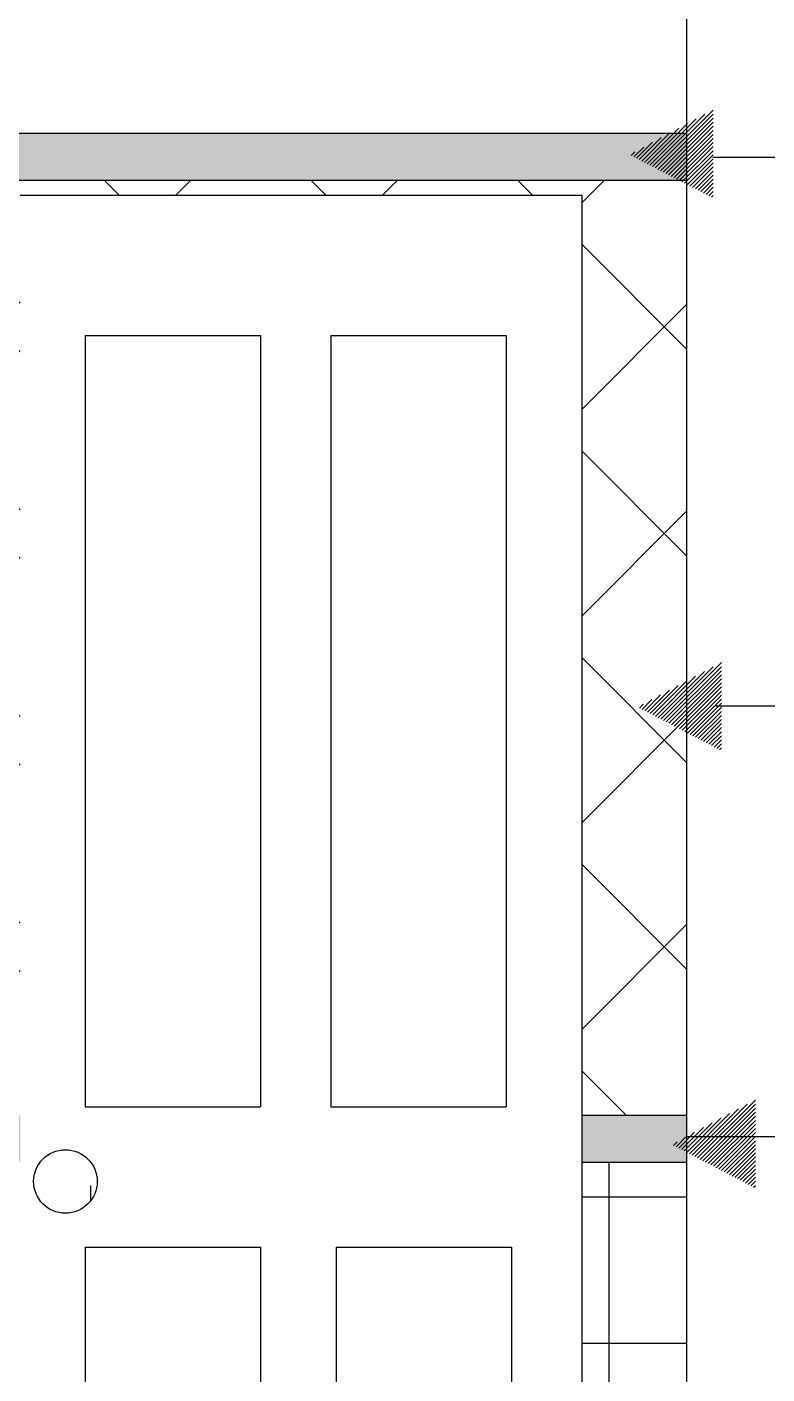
# Model space of a CAD drawing. Extents: x 10753 to 18704, y -5361 to 1140.
# Drawn here: x 11652.4 to 11684.1, y -3623.2 to -3565.6 of the extents above; entities that cross this region are included whole.
import ezdxf

# ---------------------------------------------------------------- set-up
doc = ezdxf.new("R2010")
doc.units = 0
doc.header["$LTSCALE"] = 30
doc.header["$MEASUREMENT"] = 0
doc.layers.get('0').update_dxf_attribs({"linetype": 'CONTINUOUS'})
doc.layers.add('furniture', color=9, linetype='CONTINUOUS')
doc.layers.add('WALL', color=2, linetype='CONTINUOUS')

msp = doc.modelspace()

# ---------------------------------------------------------------- hatches: boundary and pattern name
h = msp.add_hatch()
h.set_pattern_fill('ANSI31', color=230, scale=0.983607, style=0)
h.set_pattern_definition([(45, (-5444.05461, -447.17819), (-0.0869393583, 0.0869393583), [])])
h.paths.add_polyline_path([(11678.19327, -3571.08695), (11681.77062, -3572.95227), (11681.77062, -3569.17152)])
h = msp.add_hatch()
h.set_pattern_fill('ANSI31', color=230, scale=0.983607, style=0)
h.set_pattern_definition([(45, (-5443.70565, -470.81128), (-0.0869393583, 0.0869393583), [])])
h.paths.add_polyline_path([(11678.54223, -3594.72004), (11682.11958, -3596.58536), (11682.11958, -3592.80461)])
h = msp.add_hatch()
h.set_pattern_fill('ANSI31', color=230, scale=0.983607, style=0)
h.set_pattern_definition([(45, (-5442.25177, -489.51933), (-0.0869393583, 0.0869393583), [])])
h.paths.add_polyline_path([(11679.99611, -3613.42809), (11683.57346, -3615.29341), (11683.57346, -3611.51266)])
at = {"layer": 'furniture'}
h = msp.add_hatch(color=3, dxfattribs=at)
h.dxf.hatch_style = 1
h.paths.add_polyline_path([(11680.6497, -3570.17678), (11619.1497, -3570.17678), (11619.1497, -3572.17678), (11680.6497, -3572.17678)])
h.paths.add_polyline_path([(11652.1497, -3612.17678), (11633.77614, -3612.17678), (11633.77614, -3614.17678), (11652.1497, -3614.17678)])
h.paths.add_polyline_path([(11632.84014, -3612.17678), (11619.1497, -3612.17678), (11619.1497, -3614.17678), (11632.84014, -3614.17678)])
h.paths.add_polyline_path([(11680.6497, -3612.17678), (11676.1497, -3612.17678), (11676.1497, -3614.17678), (11680.6497, -3614.17678)])
h = msp.add_hatch(dxfattribs=at)
h.set_pattern_fill('ANSI37', color=3, scale=50)
h.set_pattern_definition([(45, (127.321, -440.6705), (-4.4194174, 4.4194174), []), (135, (127.321, -440.6705), (-4.4194174, -4.4194174), [])])
h.paths.add_polyline_path([(11652.1497, -3572.82053), (11676.1497, -3572.82053), (11676.1497, -3612.17678), (11680.6497, -3612.17678), (11680.6497, -3572.17678), (11619.1497, -3572.17678), (11619.1497, -3612.17678), (11632.84014, -3612.17678), (11632.84014, -3610.53204), (11632.75158, -3610.53204), (11632.75158, -3610.22004), (11632.84014, -3610.22004), (11632.84014, -3610.06404), (11633.79205, -3610.06404), (11633.79205, -3610.22004, -0.41421356), (11633.87005, -3610.29804), (11633.87005, -3610.53204), (11633.79205, -3610.53204), (11633.79205, -3610.68804), (11633.77614, -3610.68804), (11633.77614, -3612.17678), (11652.1497, -3612.17678)])

# ---------------------------------------------------------------- linework, layer by layer
at = {"color": 230}
for p, q in [((11682.07251, -3571.21096), (11681.75936, -3571.21096)), ((11684.57097, -3571.21096), (11682.07251, -3571.21096)), ((11685.91623, -3594.67103), (11681.88288, -3594.67103)), ((11685.91568, -3613.10079), (11680.6497, -3613.10079))]:
    msp.add_line(p, q, dxfattribs=at)
at = {"color": 1}
for p, q in [((11652.1497, -3572.82053), (11676.1497, -3572.82053)), ((11676.1497, -3572.82053), (11676.1497, -3654.17678)), ((11654.92413, -3578.82053), (11662.42413, -3578.82053)), ((11654.92413, -3578.82053), (11654.92413, -3611.82053)), ((11662.42413, -3578.82053), (11662.42413, -3611.82053)), ((11665.42413, -3578.82053), (11672.92413, -3578.82053)), ((11665.42413, -3578.82053), (11665.42413, -3611.82053)), ((11672.92413, -3578.82053), (11672.92413, -3611.82053)), ((11654.92413, -3611.82053), (11662.42413, -3611.82053)), ((11665.42413, -3611.82053), (11672.92413, -3611.82053)), ((11655.1497, -3615.17678), (11655.1497, -3615.84024)), ((11654.92413, -3617.82053), (11662.42413, -3617.82053)), ((11654.92413, -3617.82053), (11654.92413, -3650.82053)), ((11662.42413, -3617.82053), (11662.42413, -3650.82053)), ((11665.6497, -3617.82053), (11665.6497, -3648.17678)), ((11665.6497, -3617.82053), (11673.1497, -3617.82053)), ((11673.1497, -3617.82053), (11673.1497, -3650.82053))]:
    msp.add_line(p, q, dxfattribs=at)
msp.add_circle((11654.07636, -3615.00676), 1.35895, dxfattribs=at)
at = {"layer": 'furniture', "color": 3}
for p, q in [((11619.1497, -3570.17678), (11680.6497, -3570.17678)), ((11619.1497, -3572.17678), (11680.6497, -3572.17678)), ((11676.1497, -3612.17678), (11680.6497, -3612.17678)), ((11676.1497, -3614.17678), (11680.6497, -3614.17678)), ((11677.32085, -3654.17678), (11677.32085, -3614.17678)), ((11676.1497, -3615.67052), (11680.6497, -3615.67052)), ((11676.1497, -3621.92052), (11680.6497, -3621.92052))]:
    msp.add_line(p, q, dxfattribs=at)
at = {"layer": 'WALL', "color": 9}
msp.add_line((11680.6497, -3654.17678), (11680.6497, -3534.17678), dxfattribs=at)

doc.saveas('drawing.dxf')
